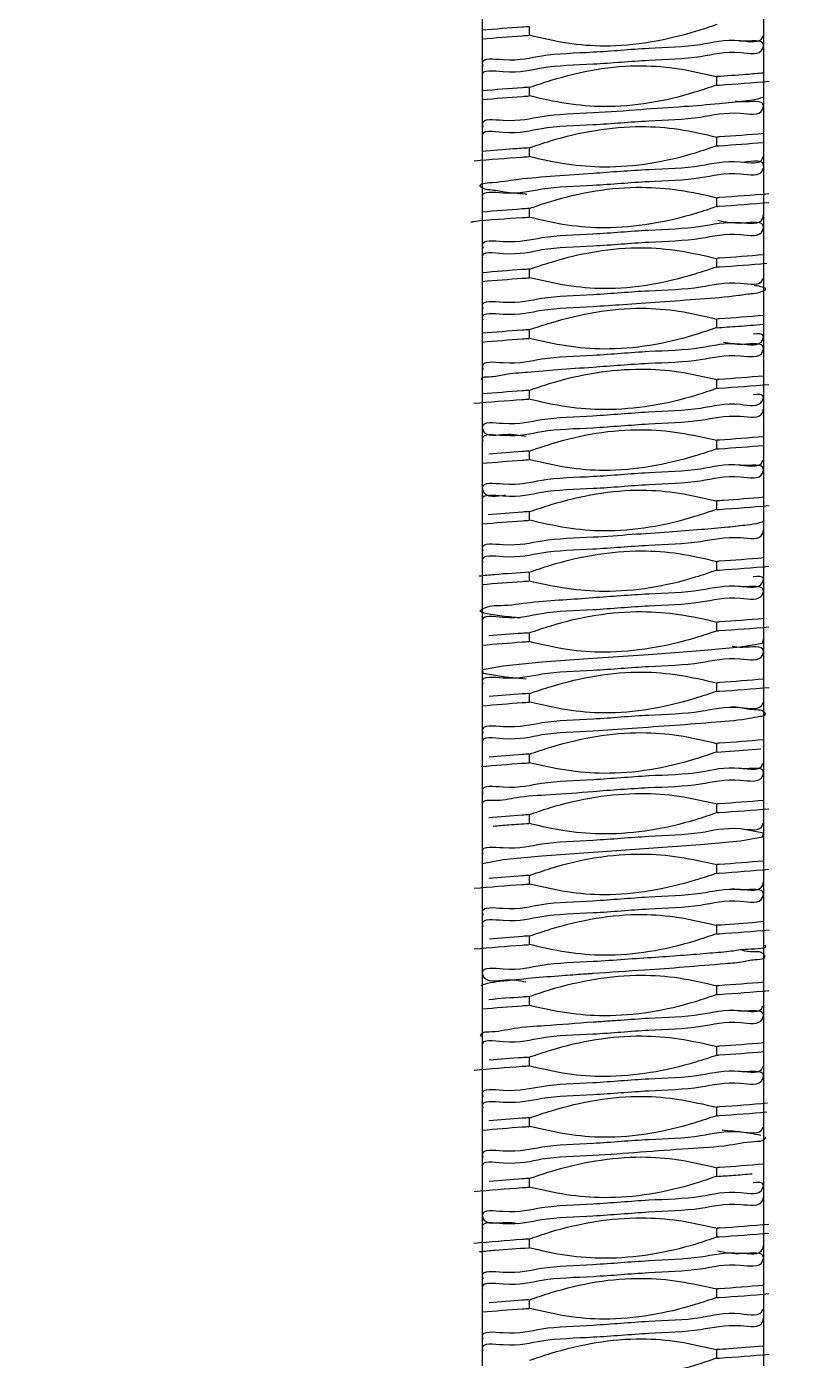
# Model space of a CAD drawing. Header units: millimetres. Extents: x 2 to 1187, y 2 to 839.
# Drawn here: x 607.96 to 611.2, y 460.47 to 465.97 of the extents above; entities that cross this region are included whole.
import ezdxf

# ---------------------------------------------------------------- set-up
doc = ezdxf.new("R2010")
doc.units = ezdxf.units.MM

msp = doc.modelspace()

# ---------------------------------------------------------------- hatches: boundary and pattern name
h = msp.add_hatch()
h.set_pattern_fill('ANSI31', color=256, scale=0.3)
h.paths.add_polyline_path([(600.3858, 723.2245), (600.3858, 724.6149), (599.1608, 724.6149, 0.414214), (598.8858, 724.3399), (598.8858, 719.8899, 0.414214), (599.1608, 719.6149), (600.3858, 719.6149), (600.3858, 721.0053, -0.444966)])
h.paths.add_polyline_path([(648.8858, 724.3399, 0.414214), (648.6108, 724.6149), (647.8858, 724.6149), (647.3858, 724.6149), (647.3858, 723.2245, -0.444966), (647.3858, 721.0053), (647.3858, 719.6149), (648.6108, 719.6149, 0.414214), (648.8858, 719.8899)])
h.paths.add_polyline_path([(648.8858, 681.5899, 0.414214), (648.6108, 681.8649), (647.3858, 681.8649), (647.3858, 680.4745, -0.444966), (647.3858, 678.2553), (647.3858, 676.8649), (648.6108, 676.8649, 0.414214), (648.8858, 677.1399)])
h.paths.add_polyline_path([(600.3858, 678.2553, -0.444966), (600.3858, 680.4745), (600.3858, 681.8649), (599.1608, 681.8649, 0.414214), (598.8858, 681.5899), (598.8858, 677.1399, 0.414214), (599.1608, 676.8649), (600.1358, 676.8649), (600.3858, 676.8649)])
h.paths.add_polyline_path([(204.0979, 197.9237, 0.414214), (203.8229, 198.1987), (203.0979, 198.1987), (202.5979, 198.1987), (202.5979, 196.8084, -0.212442), (203.0916, 195.6987, -0.212442), (202.5979, 194.5891), (202.5979, 193.1987), (203.8229, 193.1987, 0.414214), (204.0979, 193.4737)])
h.paths.add_polyline_path([(155.5979, 198.1987), (154.3729, 198.1987, 0.414214), (154.0979, 197.9237), (154.0979, 193.4737, 0.414214), (154.3729, 193.1987), (155.5979, 193.1987), (155.5979, 194.5891, -0.212442), (155.1041, 195.6987, -0.212442), (155.5979, 196.8084)])
h.paths.add_polyline_path([(155.5979, 154.0584), (155.5979, 155.4487), (154.3729, 155.4487, 0.414214), (154.0979, 155.1737), (154.0979, 150.7237, 0.414214), (154.3729, 150.4487), (155.3479, 150.4487), (155.5979, 150.4487), (155.5979, 151.8391, -0.444966)])
h.paths.add_polyline_path([(204.0979, 155.1737, 0.414214), (203.8229, 155.4487), (202.5979, 155.4487), (202.5979, 154.0584, -0.212442), (203.0916, 152.9487, -0.212442), (202.5979, 151.8391), (202.5979, 150.4487), (203.8229, 150.4487, 0.414214), (204.0979, 150.7237)])
h = msp.add_hatch()
h.set_pattern_fill('ANSI31', color=256, scale=0.3, angle=90)
h.paths.add_polyline_path([(159.0979, 197.9237, 0.414214), (158.8229, 198.1987), (157.5979, 198.1987), (157.5979, 196.8084, -0.212442), (158.0916, 195.6987, -0.212442), (157.5979, 194.5891), (157.5979, 193.1987), (158.8229, 193.1987, 0.414214), (159.0979, 193.4737)])
h.paths.add_polyline_path([(200.5979, 196.8084), (200.5979, 198.1987), (199.3729, 198.1987, 0.414214), (199.0979, 197.9237), (199.0979, 193.4737, 0.414214), (199.3729, 193.1987), (200.3479, 193.1987), (200.5979, 193.1987), (200.5979, 194.5891, -0.444966)])
h.paths.add_polyline_path([(157.5979, 154.0584), (157.5979, 155.4487), (158.8229, 155.4487), (159.0979, 155.4487), (159.0979, 150.4487), (158.8229, 150.4487), (157.5979, 150.4487), (157.5979, 151.8391, 0.444966)])
h.paths.add_polyline_path([(200.5979, 154.0584), (200.5979, 155.4487), (199.3729, 155.4487, 0.414214), (199.0979, 155.1737), (199.0979, 150.7237, 0.414214), (199.3729, 150.4487), (200.5979, 150.4487), (200.5979, 151.8391, -0.444966)])
h.paths.add_polyline_path([(603.8858, 724.3399, 0.414214), (603.6108, 724.6149), (602.3858, 724.6149), (602.3858, 723.2245, -0.444966), (602.3858, 721.0053), (602.3858, 719.6149), (603.6108, 719.6149, 0.414214), (603.8858, 719.8899)])
h.paths.add_polyline_path([(645.3858, 724.6149), (644.1608, 724.6149, 0.414214), (643.8858, 724.3399), (643.8858, 719.8899, 0.414214), (644.1608, 719.6149), (645.1358, 719.6149), (645.3858, 719.6149), (645.3858, 721.0053, -0.444966), (645.3858, 723.2245)])
h.paths.add_polyline_path([(645.3858, 680.4745), (645.3858, 681.8649), (644.1608, 681.8649, 0.414214), (643.8858, 681.5899), (643.8858, 677.1399, 0.414214), (644.1608, 676.8649), (645.3858, 676.8649), (645.3858, 678.2553, -0.444966)])
h.paths.add_polyline_path([(603.8858, 681.5899, 0.414214), (603.6108, 681.8649), (602.6358, 681.8649), (602.3858, 681.8649), (602.3858, 680.4745, -0.444966), (602.3858, 678.2553), (602.3858, 676.8649), (603.6108, 676.8649, 0.414214), (603.8858, 677.1399)])

# ---------------------------------------------------------------- linework, layer by layer
at = {"color": 7, "linetype": 'Continuous', "lineweight": 25}
for p, q in [((609.84, 469.4434), (609.84, 460.4434)), ((611.0008, 460.4434), (611.0008, 469.4434)), ((610.0333, 465.9667), (610.0333, 465.9311)), ((610.8075, 465.7255), (610.8075, 465.761)), ((610.0333, 465.7167), (610.0333, 465.681)), ((610.0333, 465.4667), (610.0333, 465.4311)), ((610.8075, 465.4751), (610.8075, 465.5112)), ((610.8075, 465.2254), (610.8075, 465.2611)), ((610.0333, 465.2167), (610.0333, 465.1811)), ((610.8075, 464.9754), (610.8075, 465.0111)), ((610.0333, 464.9667), (610.0333, 464.931)), ((610.8075, 464.7254), (610.8075, 464.7611)), ((610.0333, 464.7168), (610.0333, 464.681)), ((610.8075, 464.4754), (610.8075, 464.5112)), ((610.0333, 464.4667), (610.0333, 464.4311)), ((610.8075, 464.2254), (610.8075, 464.2611)), ((610.0333, 464.2167), (610.0333, 464.1811)), ((610.8075, 463.9755), (610.8075, 464.011)), ((610.0333, 463.9667), (610.0333, 463.931)), ((610.8075, 463.7252), (610.8075, 463.7612)), ((610.0333, 463.7167), (610.0333, 463.6811)), ((610.8075, 463.4754), (610.8075, 463.5111)), ((610.0333, 463.4667), (610.0333, 463.4311)), ((610.0333, 463.2167), (610.0333, 463.181)), ((610.8075, 463.2254), (610.8075, 463.2611)), ((610.807, 462.9754), (610.9887, 462.9886)), ((610.8075, 462.9754), (610.8075, 463.0111)), ((610.0333, 462.9669), (610.0333, 462.931)), ((610.0333, 462.7167), (610.0333, 462.6811)), ((610.8075, 462.7254), (610.8075, 462.7612)), ((610.8075, 462.4754), (610.8075, 462.5111)), ((610.0333, 462.4667), (610.0333, 462.4311)), ((610.8075, 462.2255), (610.8075, 462.261)), ((610.0333, 462.2167), (610.0333, 462.181)), ((610.8075, 461.9752), (610.8075, 462.0112)), ((610.0333, 461.9667), (610.0333, 461.9311)), ((610.8075, 461.7254), (610.8075, 461.7611)), ((610.0333, 461.7167), (610.0333, 461.6811)), ((610.8075, 461.4754), (610.8075, 461.5111)), ((610.0333, 461.4667), (610.0333, 461.431)), ((610.8075, 461.2255), (610.8075, 461.2611)), ((610.0333, 461.2169), (610.0333, 461.181)), ((610.8075, 460.9754), (610.8075, 461.0111)), ((610.0333, 460.9667), (610.0333, 460.9311)), ((610.8075, 460.7254), (610.8075, 460.7611)), ((610.0333, 460.7167), (610.0333, 460.6811)), ((610.8075, 460.4755), (610.8075, 460.511))]:
    msp.add_line(p, q, dxfattribs=at)
at = {"color": 7, "linetype": 'Continuous', "lineweight": 25, "flags": 128}
for points in [[(610.021, 463.2761), (609.9358, 463.2842), (609.8447, 463.2998), (609.8411, 463.3155), (609.9258, 463.3311), (610.0857, 463.3467), (610.2965, 463.3623), (610.5262, 463.378), (610.7398, 463.3936), (610.9048, 463.4092), (610.9961, 463.4248), (610.9997, 463.4405), (610.9997, 463.4405)], [(609.8418, 462.5134), (609.8412, 462.5161), (609.926, 462.5317), (610.086, 462.5473), (610.2969, 462.563), (610.5266, 462.5786), (610.7401, 462.5942), (610.905, 462.6098), (610.9961, 462.6255), (610.9997, 462.6411), (610.9151, 462.6567), (610.9151, 462.6567)]]:
    msp.add_lwpolyline(points, dxfattribs=at)
at = {"color": 7, "linetype": 'Continuous', "lineweight": 25}
msp.add_arc((631.4203, 490.4433), 40.5499, 209.79622, 236.29825, dxfattribs=at)
for points, knots in [([(610.0338, 465.9667), (610.0241, 465.9661), (609.9595, 465.962), (609.8949, 465.9565), (609.84, 465.9519)], [0, 0, 0, 0, 0.149873, 1, 1, 1, 1]), ([(610.808, 465.9754), (610.7783, 465.9655), (610.6286, 465.9156), (610.4189, 465.8772), (610.1876, 465.8948), (610.0859, 465.9189), (610.0343, 465.9311)], [0, 0, 0, 0, 0.119571, 0.601933, 0.798155, 1, 1, 1, 1]), ([(609.8419, 465.7631), (609.8416, 465.7641), (609.8347, 465.7936), (609.9794, 465.7687), (610.0901, 465.8069), (610.3082, 465.8105), (610.5185, 465.8311), (610.7308, 465.8349), (610.8668, 465.8733), (610.9905, 465.8458), (611.0074, 465.9189), (610.9356, 465.9034), (610.9028, 465.9078), (610.8973, 465.9085)], [0, 0, 0, 0, 0.002302, 0.069524, 0.194858, 0.359692, 0.539079, 0.705845, 0.834795, 0.906701, 0.919138, 0.986354, 1, 1, 1, 1]), ([(609.8436, 465.8043), (609.8425, 465.8082), (609.8331, 465.8416), (609.9765, 465.82), (610.0909, 465.8555), (610.3074, 465.8601), (610.5175, 465.8805), (610.7321, 465.884), (610.8623, 465.9231), (610.9902, 465.8956), (610.9968, 465.9278), (610.9971, 465.9293)], [0, 0, 0, 0, 0.009705, 0.0829, 0.219457, 0.399123, 0.594739, 0.776691, 0.917457, 0.996087, 1, 1, 1, 1]), ([(609.84, 465.9163), (609.8949, 465.9209), (609.9594, 465.9263), (610.024, 465.9305), (610.0337, 465.9311)], [0, 0, 0, 0, 0.850343, 1, 1, 1, 1]), ([(610.0351, 465.7168), (610.0648, 465.7268), (610.2144, 465.7769), (610.424, 465.8161), (610.6538, 465.7962), (610.7544, 465.7728), (610.8052, 465.761)], [0, 0, 0, 0, 0.120121, 0.604834, 0.800432, 1, 1, 1, 1]), ([(611.0008, 465.7755), (610.9767, 465.7734), (610.912, 465.7677), (610.8473, 465.7635), (610.8067, 465.761)], [0, 0, 0, 0, 0.372849, 1, 1, 1, 1]), ([(610.8067, 465.7254), (610.8105, 465.7256), (610.8826, 465.7303), (610.9547, 465.7362), (611.0229, 465.7418)], [0, 0, 0, 0, 0.0530828, 1, 1, 1, 1]), ([(610.034, 465.7167), (610.0244, 465.7161), (609.9597, 465.712), (609.8951, 465.7066), (609.84, 465.7019)], [0, 0, 0, 0, 0.147916, 1, 1, 1, 1]), ([(610.8052, 465.7253), (610.7755, 465.7153), (610.626, 465.6647), (610.4161, 465.6262), (610.1864, 465.6465), (610.086, 465.6695), (610.0353, 465.6812)], [0, 0, 0, 0, 0.1201609, 0.6053355, 0.8008909, 1, 1, 1, 1]), ([(609.8416, 465.5138), (609.8414, 465.5146), (609.8343, 465.5436), (609.9796, 465.5188), (610.0893, 465.5569), (610.3076, 465.5605), (610.5179, 465.5809), (610.7303, 465.5846), (610.8667, 465.6229), (610.9902, 465.5954), (611.0076, 465.6683), (610.9299, 465.6525), (610.8941, 465.658), (610.8848, 465.6594)], [0, 0, 0, 0, 0.001777, 0.068182, 0.192206, 0.355444, 0.533197, 0.698527, 0.826415, 0.897799, 0.910165, 0.976692, 1, 1, 1, 1]), ([(609.84, 465.6662), (609.895, 465.6708), (609.9597, 465.6763), (610.0244, 465.6804), (610.034, 465.681)], [0, 0, 0, 0, 0.851221, 1, 1, 1, 1]), ([(609.8439, 465.5529), (609.8427, 465.5573), (609.8331, 465.5915), (609.9762, 465.5702), (610.0917, 465.6053), (610.2956, 465.6104), (610.4872, 465.6255), (610.6616, 465.6374), (610.8047, 465.6477), (610.9081, 465.6607), (610.9712, 465.6652), (610.9962, 465.6761), (611.0017, 465.6785)], [0, 0, 0, 0, 0.010872, 0.084011, 0.22036, 0.399646, 0.566631, 0.718306, 0.841922, 0.931033, 0.984689, 1, 1, 1, 1]), ([(610.0315, 465.4667), (610.0612, 465.4766), (610.2108, 465.5267), (610.4209, 465.5639), (610.6531, 465.5477), (610.7557, 465.5235), (610.8079, 465.5111)], [0, 0, 0, 0, 0.119188, 0.599988, 0.796298, 1, 1, 1, 1]), ([(611.0008, 465.5258), (610.9398, 465.5208), (610.8754, 465.5155), (610.811, 465.5114), (610.8076, 465.5112)], [0, 0, 0, 0, 0.948051, 1, 1, 1, 1]), ([(610.0327, 465.4667), (610.011, 465.4653), (609.9468, 465.4611), (609.8826, 465.4557), (609.84, 465.4521)], [0, 0, 0, 0, 0.336385, 1, 1, 1, 1]), ([(610.8075, 465.4755), (610.7779, 465.4652), (610.6285, 465.4138), (610.4178, 465.3783), (610.1862, 465.3961), (610.0839, 465.4192), (610.0317, 465.431)], [0, 0, 0, 0, 0.11931, 0.601381, 0.796922, 1, 1, 1, 1]), ([(610.8075, 465.4752), (610.8109, 465.4754), (610.8754, 465.4795), (610.9398, 465.4847), (611.0008, 465.4897)], [0, 0, 0, 0, 0.052226, 1, 1, 1, 1]), ([(609.8058, 465.4135), (609.872, 465.4191), (609.9476, 465.4255), (610.0234, 465.4304), (610.0328, 465.431)], [0, 0, 0, 0, 0.875778, 1, 1, 1, 1]), ([(610.0251, 465.2751), (610.0222, 465.2753), (609.9909, 465.278), (609.9398, 465.2821), (609.8815, 465.2937), (609.8461, 465.2947), (609.8188, 465.3207), (609.9232, 465.3262), (609.9932, 465.3412), (610.1459, 465.3512), (610.3199, 465.3639), (610.5189, 465.3799), (610.7321, 465.3842), (610.8622, 465.4232), (610.9906, 465.3956), (610.9969, 465.4279), (610.9972, 465.4295)], [0, 0, 0, 0, 0.006438, 0.068417, 0.111696, 0.136316, 0.144526, 0.181382, 0.263431, 0.370808, 0.485592, 0.653079, 0.808869, 0.929364, 0.996602, 1, 1, 1, 1]), ([(610.9994, 465.3899), (610.9995, 465.3903), (611.0063, 465.4188), (610.9604, 465.4127), (610.9152, 465.4067)], [0, 0, 0, 0, 0.0137987, 1, 1, 1, 1]), ([(609.8435, 465.2559), (609.8424, 465.2594), (609.8331, 465.2923), (609.9768, 465.2705), (610.0906, 465.3062), (610.3073, 465.3108), (610.5175, 465.331), (610.7316, 465.335), (610.8631, 465.3728), (610.991, 465.3469), (610.9975, 465.381), (610.998, 465.3839)], [0, 0, 0, 0, 0.008902, 0.081826, 0.217991, 0.397162, 0.59228, 0.773768, 0.914207, 0.992651, 1, 1, 1, 1]), ([(610.0329, 465.2167), (610.0626, 465.2269), (610.212, 465.2784), (610.4227, 465.3137), (610.6545, 465.2962), (610.757, 465.273), (610.8093, 465.2611)], [0, 0, 0, 0, 0.119215, 0.600877, 0.796442, 1, 1, 1, 1]), ([(611.0224, 465.2774), (610.954, 465.2718), (610.8827, 465.2659), (610.8112, 465.2613), (610.8081, 465.2611)], [0, 0, 0, 0, 0.9570455, 1, 1, 1, 1]), ([(609.844, 465.0529), (609.8427, 465.0573), (609.8325, 465.0913), (609.9761, 465.0704), (610.0908, 465.1053), (610.3071, 465.1103), (610.5176, 465.1301), (610.731, 465.135), (610.8644, 465.1708), (610.9928, 465.1473), (610.9988, 465.1849), (610.9997, 465.1905)], [0, 0, 0, 0, 0.010866, 0.08319, 0.21822, 0.395913, 0.589422, 0.769426, 0.908707, 0.986517, 1, 1, 1, 1]), ([(610.0332, 465.2167), (610.0236, 465.2161), (609.9592, 465.212), (609.8948, 465.2066), (609.84, 465.2019)], [0, 0, 0, 0, 0.148508, 1, 1, 1, 1]), ([(610.8096, 465.2255), (610.7798, 465.2155), (610.6302, 465.1653), (610.4201, 465.1284), (610.1877, 465.1444), (610.0849, 465.1687), (610.0326, 465.181)], [0, 0, 0, 0, 0.119107, 0.599628, 0.795927, 1, 1, 1, 1]), ([(610.8082, 465.2255), (610.8113, 465.2257), (610.8827, 465.2303), (610.954, 465.2361), (611.0224, 465.2417)], [0, 0, 0, 0, 0.042552, 1, 1, 1, 1]), ([(609.7922, 465.1616), (609.7967, 465.1622), (609.8669, 465.1729), (609.9477, 465.1754), (610.0235, 465.1804), (610.0331, 465.1811)], [0, 0, 0, 0, 0.056599, 0.88131, 1, 1, 1, 1]), ([(609.8419, 465.013), (609.8417, 465.014), (609.8347, 465.0436), (609.9792, 465.0189), (610.09, 465.0569), (610.308, 465.0605), (610.5183, 465.0811), (610.7307, 465.0849), (610.8666, 465.1231), (610.9905, 465.0958), (611.0073, 465.1685), (610.8949, 465.149), (610.8408, 465.1605), (610.8112, 465.1669)], [0, 0, 0, 0, 0.00234, 0.065271, 0.182625, 0.336955, 0.504962, 0.661179, 0.781997, 0.849424, 0.861096, 0.923963, 1, 1, 1, 1]), ([(610.0356, 464.9668), (610.0653, 464.9769), (610.2148, 465.0276), (610.4248, 465.0658), (610.6545, 465.0456), (610.755, 465.0226), (610.8057, 465.011)], [0, 0, 0, 0, 0.120136, 0.605262, 0.800845, 1, 1, 1, 1]), ([(611.0008, 465.0257), (610.9399, 465.0207), (610.8752, 465.0154), (610.8105, 465.0113), (610.8068, 465.011)], [0, 0, 0, 0, 0.943038, 1, 1, 1, 1]), ([(610.806, 464.9753), (610.7763, 464.9654), (610.6267, 464.9153), (610.4171, 464.8761), (610.1871, 464.8958), (610.0864, 464.9193), (610.0356, 464.9312)], [0, 0, 0, 0, 0.120059, 0.6045501, 0.8002176, 1, 1, 1, 1]), ([(610.8069, 464.9754), (610.8106, 464.9756), (610.8794, 464.98), (610.9481, 464.9856), (611.0131, 464.991)], [0, 0, 0, 0, 0.05286, 1, 1, 1, 1]), ([(609.8436, 464.8043), (609.8425, 464.8082), (609.8333, 464.8417), (609.9766, 464.82), (610.0912, 464.8555), (610.3077, 464.8601), (610.5177, 464.8805), (610.7326, 464.8839), (610.8621, 464.9233), (610.9904, 464.8954), (610.9967, 464.9273), (610.997, 464.9285)], [0, 0, 0, 0, 0.009696, 0.083018, 0.21976, 0.399603, 0.595371, 0.777414, 0.918217, 0.996803, 1, 1, 1, 1]), ([(610.0342, 464.9668), (610.0244, 464.9661), (609.9597, 464.962), (609.895, 464.9565), (609.84, 464.9519)], [0, 0, 0, 0, 0.149992, 1, 1, 1, 1]), ([(609.84, 464.9162), (609.895, 464.9209), (609.9596, 464.9263), (610.0244, 464.9305), (610.0341, 464.9311)], [0, 0, 0, 0, 0.849844, 1, 1, 1, 1]), ([(609.8435, 464.7557), (609.8425, 464.7593), (609.8331, 464.7922), (609.9769, 464.7704), (610.0907, 464.8061), (610.2693, 464.8099), (610.429, 464.8223), (610.5775, 464.8317), (610.7371, 464.8443), (610.8635, 464.853), (610.9517, 464.8673), (610.9855, 464.8691), (611.0178, 464.8866), (610.9837, 464.8963), (610.9692, 464.8983), (610.9609, 464.8994)], [0, 0, 0, 0, 0.008557, 0.078117, 0.207961, 0.378747, 0.478039, 0.601574, 0.738034, 0.864442, 0.913368, 0.946176, 0.958891, 0.976704, 1, 1, 1, 1]), ([(610.0332, 464.7167), (610.0629, 464.7267), (610.2126, 464.7765), (610.4223, 464.8152), (610.6533, 464.7972), (610.7547, 464.7732), (610.8062, 464.761)], [0, 0, 0, 0, 0.1196734, 0.6024383, 0.7986181, 1, 1, 1, 1]), ([(611.0008, 464.7757), (610.9399, 464.7707), (610.8753, 464.7654), (610.8107, 464.7613), (610.807, 464.761)], [0, 0, 0, 0, 0.9433737, 1, 1, 1, 1]), ([(610.0333, 464.7168), (610.0238, 464.7162), (609.9593, 464.7121), (609.8949, 464.7067), (609.84, 464.7021)], [0, 0, 0, 0, 0.146757, 1, 1, 1, 1]), ([(609.8441, 464.5527), (609.8427, 464.5573), (609.8327, 464.5916), (609.9761, 464.5706), (610.0914, 464.6054), (610.3075, 464.6101), (610.5187, 464.6305), (610.7303, 464.6339), (610.8678, 464.6735), (610.9891, 464.6439), (611.0048, 464.703), (610.9772, 464.7003), (610.9571, 464.6983)], [0, 0, 0, 0, 0.010814, 0.080705, 0.211125, 0.382629, 0.569349, 0.742957, 0.877196, 0.952055, 0.965003, 1, 1, 1, 1]), ([(610.8059, 464.7254), (610.7762, 464.7152), (610.6268, 464.664), (610.4164, 464.6273), (610.186, 464.6466), (610.0848, 464.6695), (610.0335, 464.6811)], [0, 0, 0, 0, 0.1198196, 0.6038925, 0.799552, 1, 1, 1, 1]), ([(610.8069, 464.7254), (610.836, 464.7273), (610.8999, 464.7314), (610.9638, 464.7366), (610.9985, 464.7395)], [0, 0, 0, 0, 0.455435, 1, 1, 1, 1]), ([(609.8359, 464.5125), (609.8361, 464.513), (609.8389, 464.5245), (609.8849, 464.5204), (609.9391, 464.5369), (610.0377, 464.5424), (610.1573, 464.5537), (610.3247, 464.5644), (610.5187, 464.5805), (610.7298, 464.585), (610.8666, 464.6231), (610.9899, 464.5958), (611.0077, 464.6683), (610.9064, 464.6503), (610.8583, 464.6599), (610.8351, 464.6645)], [0, 0, 0, 0, 0.00119, 0.025904, 0.073544, 0.144198, 0.235835, 0.344251, 0.514795, 0.673494, 0.796293, 0.864898, 0.876779, 0.940495, 1, 1, 1, 1]), ([(609.84, 464.6662), (609.8949, 464.6708), (609.9594, 464.6763), (610.0239, 464.6804), (610.0334, 464.681)], [0, 0, 0, 0, 0.852664, 1, 1, 1, 1]), ([(610.0314, 464.4666), (610.061, 464.4767), (610.2105, 464.5277), (610.4211, 464.5633), (610.6537, 464.5471), (610.7569, 464.5233), (610.8096, 464.5112)], [0, 0, 0, 0, 0.118922, 0.599068, 0.795036, 1, 1, 1, 1]), ([(610.8094, 464.4755), (610.7797, 464.4654), (610.6303, 464.4144), (610.4197, 464.3788), (610.1871, 464.395), (610.0839, 464.4188), (610.0312, 464.431)], [0, 0, 0, 0, 0.118946, 0.599108, 0.79504, 1, 1, 1, 1]), ([(611.0008, 464.5258), (610.9396, 464.5208), (610.8755, 464.5155), (610.8112, 464.5114), (610.8082, 464.5112)], [0, 0, 0, 0, 0.953067, 1, 1, 1, 1]), ([(610.8082, 464.4754), (610.8112, 464.4756), (610.8826, 464.4802), (610.954, 464.4861), (611.0223, 464.4916)], [0, 0, 0, 0, 0.042135, 1, 1, 1, 1]), ([(609.8054, 464.4136), (609.8716, 464.4192), (609.9473, 464.4256), (610.0231, 464.4305), (610.0326, 464.4311)], [0, 0, 0, 0, 0.874623, 1, 1, 1, 1]), ([(610.0326, 464.4667), (610.0232, 464.4661), (609.9589, 464.4619), (609.8947, 464.4565), (609.84, 464.4519)], [0, 0, 0, 0, 0.147167, 1, 1, 1, 1]), ([(610.0207, 464.2761), (609.9945, 464.2811), (609.9399, 464.2914), (609.8508, 464.2701), (609.8331, 464.3426), (609.9741, 464.3194), (610.0916, 464.3557), (610.3066, 464.36), (610.5181, 464.3806), (610.7295, 464.384), (610.8678, 464.4235), (610.9884, 464.394), (611.0052, 464.4529), (610.9775, 464.4503), (610.9574, 464.4484)], [0, 0, 0, 0, 0.060128, 0.125639, 0.136996, 0.19782, 0.311442, 0.461015, 0.623931, 0.77548, 0.892743, 0.958234, 0.96957, 1, 1, 1, 1]), ([(609.8433, 464.2564), (609.8424, 464.2598), (609.8334, 464.2925), (609.977, 464.2703), (610.0908, 464.3062), (610.3075, 464.3108), (610.5178, 464.3308), (610.7314, 464.3355), (610.8641, 464.3718), (610.9925, 464.3477), (610.9985, 464.3844), (610.9992, 464.3892)], [0, 0, 0, 0, 0.008351, 0.081078, 0.216753, 0.395221, 0.589521, 0.770222, 0.910027, 0.988091, 1, 1, 1, 1]), ([(610.0349, 464.2168), (610.0645, 464.2269), (610.214, 464.2782), (610.4244, 464.3148), (610.6548, 464.2955), (610.7561, 464.2726), (610.8073, 464.261)], [0, 0, 0, 0, 0.119789, 0.603814, 0.799484, 1, 1, 1, 1]), ([(611.0008, 464.2757), (610.9398, 464.2707), (610.8753, 464.2654), (610.8108, 464.2613), (610.8074, 464.2611)], [0, 0, 0, 0, 0.947337, 1, 1, 1, 1]), ([(610.0339, 464.2168), (610.0242, 464.2161), (609.9684, 464.2126), (609.9127, 464.2079), (609.8667, 464.204)], [0, 0, 0, 0, 0.173879, 1, 1, 1, 1]), ([(610.8077, 464.2254), (610.778, 464.2155), (610.6283, 464.1656), (610.4186, 464.127), (610.1876, 464.1449), (610.086, 464.1689), (610.0346, 464.1811)], [0, 0, 0, 0, 0.119671, 0.602354, 0.798536, 1, 1, 1, 1]), ([(610.8076, 464.2254), (610.8109, 464.2256), (610.8754, 464.2298), (610.9397, 464.2351), (611.0008, 464.2401)], [0, 0, 0, 0, 0.051625, 1, 1, 1, 1]), ([(609.8419, 464.0127), (609.8417, 464.0138), (609.8347, 464.0435), (609.9793, 464.0188), (610.0901, 464.0568), (610.3082, 464.0605), (610.5185, 464.0811), (610.7309, 464.0849), (610.8668, 464.1233), (610.9905, 464.0958), (611.0073, 464.1689), (610.9356, 464.1534), (610.9028, 464.1578), (610.8973, 464.1585)], [0, 0, 0, 0, 0.002588, 0.069782, 0.195097, 0.359889, 0.539232, 0.705968, 0.834886, 0.906762, 0.919194, 0.986404, 1, 1, 1, 1]), ([(609.84, 464.1663), (609.8949, 464.1709), (609.9594, 464.1763), (610.0241, 464.1805), (610.0338, 464.1811)], [0, 0, 0, 0, 0.850181, 1, 1, 1, 1]), ([(609.9356, 464.0342), (609.8964, 464.0279), (609.8504, 464.0204), (609.8335, 464.0927), (609.9742, 464.0695), (610.092, 464.1057), (610.3071, 464.1101), (610.5176, 464.1305), (610.7321, 464.1341), (610.8624, 464.173), (610.9903, 464.1456), (610.9969, 464.178), (610.9972, 464.1796)], [0, 0, 0, 0, 0.072495, 0.085048, 0.152672, 0.278836, 0.444798, 0.625494, 0.793556, 0.923585, 0.996195, 1, 1, 1, 1]), ([(610.0349, 463.9668), (610.0646, 463.9768), (610.2142, 464.0268), (610.4238, 464.0661), (610.6537, 464.0463), (610.7544, 464.0228), (610.8052, 464.011)], [0, 0, 0, 0, 0.120087, 0.604604, 0.800267, 1, 1, 1, 1]), ([(611.0008, 464.0258), (610.9457, 464.0212), (610.881, 464.0157), (610.8163, 464.0116), (610.8067, 464.0109)], [0, 0, 0, 0, 0.8517521, 1, 1, 1, 1]), ([(610.8067, 463.9754), (610.8105, 463.9756), (610.8826, 463.9803), (610.9547, 463.9862), (611.0229, 463.9918)], [0, 0, 0, 0, 0.053148, 1, 1, 1, 1]), ([(609.8436, 463.8046), (609.8425, 463.8084), (609.8334, 463.8418), (609.9767, 463.8199), (610.0913, 463.8555), (610.2831, 463.8598), (610.4544, 463.8734), (610.604, 463.883), (610.7354, 463.8931), (610.8434, 463.9018), (610.9233, 463.9119), (610.9747, 463.9172), (610.9971, 463.926), (611.0033, 463.9285)], [0, 0, 0, 0, 0.009455, 0.082601, 0.218975, 0.398267, 0.534652, 0.663757, 0.777434, 0.870152, 0.93889, 0.982919, 1, 1, 1, 1]), ([(609.84, 463.9162), (609.895, 463.9208), (609.9596, 463.9263), (610.0244, 463.9304), (610.034, 463.931)], [0, 0, 0, 0, 0.851482, 1, 1, 1, 1]), ([(610.0339, 463.9667), (610.0243, 463.9661), (609.9675, 463.9625), (609.9108, 463.9578), (609.8636, 463.9538)], [0, 0, 0, 0, 0.16818, 1, 1, 1, 1]), ([(610.8052, 463.9753), (610.7755, 463.9653), (610.626, 463.9146), (610.416, 463.8763), (610.1864, 463.8966), (610.0858, 463.9196), (610.0351, 463.9312)], [0, 0, 0, 0, 0.1201566, 0.6052754, 0.8008689, 1, 1, 1, 1]), ([(609.8433, 463.7566), (609.8424, 463.7599), (609.833, 463.7924), (609.9771, 463.7704), (610.0903, 463.8062), (610.3073, 463.8108), (610.5176, 463.8307), (610.7314, 463.8352), (610.864, 463.8716), (610.9926, 463.8473), (610.9984, 463.884), (610.9992, 463.8888)], [0, 0, 0, 0, 0.0082, 0.080818, 0.216455, 0.394983, 0.589361, 0.770203, 0.910119, 0.988219, 1, 1, 1, 1]), ([(610.0313, 463.7166), (610.061, 463.7266), (610.2106, 463.7768), (610.4208, 463.8137), (610.6531, 463.7977), (610.7558, 463.7735), (610.8082, 463.7611)], [0, 0, 0, 0, 0.1191185, 0.5996857, 0.7959923, 1, 1, 1, 1]), ([(611.0008, 463.7758), (610.9397, 463.7708), (610.8754, 463.7655), (610.811, 463.7614), (610.8077, 463.7612)], [0, 0, 0, 0, 0.949102, 1, 1, 1, 1]), ([(610.0326, 463.7167), (609.9852, 463.7138), (609.9164, 463.7096), (609.8479, 463.7025), (609.8265, 463.7003)], [0, 0, 0, 0, 0.688224, 1, 1, 1, 1]), ([(610.8078, 463.7255), (610.7782, 463.7153), (610.6288, 463.6638), (610.4181, 463.6284), (610.1863, 463.646), (610.0838, 463.6692), (610.0315, 463.681)], [0, 0, 0, 0, 0.119213, 0.600957, 0.796513, 1, 1, 1, 1]), ([(610.8076, 463.7252), (610.8109, 463.7254), (610.8826, 463.73), (610.9543, 463.7358), (611.0226, 463.7414)], [0, 0, 0, 0, 0.046404, 1, 1, 1, 1]), ([(609.9963, 463.528), (609.9883, 463.5287), (609.9545, 463.5316), (609.9007, 463.5386), (609.8635, 463.5442), (609.8252, 463.5551), (609.8648, 463.582), (609.9298, 463.5761), (610.0436, 463.5957), (610.1692, 463.6029), (610.3323, 463.6148), (610.5193, 463.6299), (610.7297, 463.6341), (610.8678, 463.6735), (610.9888, 463.644), (611.005, 463.703), (610.9774, 463.7003), (610.9572, 463.6984)], [0, 0, 0, 0, 0.017391, 0.073226, 0.106741, 0.120076, 0.128746, 0.18427, 0.271578, 0.367551, 0.456239, 0.620618, 0.773527, 0.891802, 0.957811, 0.969228, 1, 1, 1, 1]), ([(609.842, 463.5123), (609.8417, 463.5136), (609.8342, 463.5434), (609.979, 463.5191), (610.0896, 463.5568), (610.3075, 463.5606), (610.5179, 463.5811), (610.73, 463.5849), (610.8668, 463.6232), (610.9897, 463.5957), (611.0081, 463.6685), (610.9355, 463.6533), (610.9026, 463.6577), (610.8968, 463.6585)], [0, 0, 0, 0, 0.003041, 0.070017, 0.195032, 0.359531, 0.53866, 0.705287, 0.834215, 0.906236, 0.918717, 0.985602, 1, 1, 1, 1]), ([(609.84, 463.6663), (609.8948, 463.6709), (609.959, 463.6763), (610.0233, 463.6804), (610.0327, 463.681)], [0, 0, 0, 0, 0.853652, 1, 1, 1, 1]), ([(610.0332, 463.4667), (610.0629, 463.4769), (610.2122, 463.5284), (610.4229, 463.5639), (610.6546, 463.5461), (610.757, 463.5229), (610.8091, 463.5111)], [0, 0, 0, 0, 0.119294, 0.601282, 0.796833, 1, 1, 1, 1]), ([(611.0008, 463.5257), (610.9397, 463.5207), (610.8755, 463.5155), (610.8112, 463.5113), (610.8081, 463.5111)], [0, 0, 0, 0, 0.9517156, 1, 1, 1, 1]), ([(610.8082, 463.4755), (610.8112, 463.4757), (610.8827, 463.4803), (610.954, 463.4861), (611.0224, 463.4917)], [0, 0, 0, 0, 0.042888, 1, 1, 1, 1]), ([(609.84, 463.4163), (609.8948, 463.4209), (609.9591, 463.4263), (610.0236, 463.4305), (610.0332, 463.4311)], [0, 0, 0, 0, 0.851546, 1, 1, 1, 1]), ([(610.0333, 463.4667), (610.0237, 463.4661), (609.9684, 463.4626), (609.9131, 463.4579), (609.8674, 463.4541)], [0, 0, 0, 0, 0.173341, 1, 1, 1, 1]), ([(610.8094, 463.4755), (610.7797, 463.4655), (610.63, 463.4154), (610.4199, 463.3783), (610.1877, 463.3944), (610.0851, 463.4187), (610.0328, 463.431)], [0, 0, 0, 0, 0.11916, 0.599923, 0.796247, 1, 1, 1, 1]), ([(609.8433, 463.2563), (609.8424, 463.2597), (609.8335, 463.2925), (609.977, 463.2703), (610.091, 463.3062), (610.3077, 463.3107), (610.5184, 463.331), (610.7306, 463.3349), (610.8667, 463.3732), (610.9903, 463.3458), (611.0074, 463.4186), (610.9231, 463.4021), (610.8838, 463.4088), (610.8703, 463.4111)], [0, 0, 0, 0, 0.007626, 0.073079, 0.195117, 0.355619, 0.530332, 0.692795, 0.818424, 0.88852, 0.900655, 0.966054, 1, 1, 1, 1]), ([(610.0356, 463.2168), (610.0653, 463.2269), (610.2148, 463.2775), (610.4247, 463.3159), (610.6544, 463.2956), (610.7549, 463.2726), (610.8055, 463.261)], [0, 0, 0, 0, 0.120161, 0.605315, 0.800882, 1, 1, 1, 1]), ([(611.0008, 463.2757), (610.9399, 463.2707), (610.8752, 463.2654), (610.8105, 463.2613), (610.8068, 463.261)], [0, 0, 0, 0, 0.942518, 1, 1, 1, 1]), ([(610.0342, 463.2168), (610.0244, 463.2161), (609.9691, 463.2126), (609.9139, 463.208), (609.8684, 463.2041)], [0, 0, 0, 0, 0.175606, 1, 1, 1, 1]), ([(610.8058, 463.2253), (610.7761, 463.2154), (610.6265, 463.1652), (610.4169, 463.126), (610.187, 463.1459), (610.0864, 463.1693), (610.0356, 463.1812)], [0, 0, 0, 0, 0.12011, 0.604797, 0.800402, 1, 1, 1, 1]), ([(610.8069, 463.2254), (610.8105, 463.2256), (610.8825, 463.2302), (610.9545, 463.2361), (611.0227, 463.2417)], [0, 0, 0, 0, 0.051043, 1, 1, 1, 1]), ([(609.842, 463.0124), (609.8417, 463.0137), (609.8343, 463.0434), (609.9792, 463.019), (610.0897, 463.0567), (610.2831, 463.0603), (610.4622, 463.0748), (610.6342, 463.0855), (610.7915, 463.0991), (610.919, 463.1082), (610.9736, 463.1219), (611.013, 463.1257), (610.9974, 463.1494), (610.9573, 463.1467), (610.9144, 463.1579), (610.8808, 463.1607), (610.869, 463.1616)], [0, 0, 0, 0, 0.002765, 0.067869, 0.189374, 0.349204, 0.471169, 0.605064, 0.735217, 0.838849, 0.872431, 0.889766, 0.89727, 0.92391, 0.973347, 1, 1, 1, 1]), ([(609.8438, 463.0535), (609.8426, 463.0577), (609.8331, 463.0915), (609.9763, 463.0701), (610.0913, 463.1054), (610.3077, 463.1101), (610.5178, 463.1305), (610.7325, 463.134), (610.8623, 463.1731), (610.9906, 463.1456), (610.9969, 463.1778), (610.9972, 463.1794)], [0, 0, 0, 0, 0.010394, 0.083622, 0.220165, 0.39976, 0.595245, 0.777036, 0.917622, 0.996069, 1, 1, 1, 1]), ([(609.84, 463.1662), (609.895, 463.1709), (609.9597, 463.1763), (610.0244, 463.1805), (610.0342, 463.1811)], [0, 0, 0, 0, 0.849932, 1, 1, 1, 1]), ([(610.0328, 462.9667), (610.0626, 462.9766), (610.2122, 463.0265), (610.422, 463.065), (610.6532, 463.0473), (610.7549, 463.0233), (610.8064, 463.0111)], [0, 0, 0, 0, 0.119606, 0.602023, 0.79824, 1, 1, 1, 1]), ([(611.0008, 463.0257), (610.9399, 463.0207), (610.8753, 463.0154), (610.8107, 463.0113), (610.8071, 463.0111)], [0, 0, 0, 0, 0.944044, 1, 1, 1, 1]), ([(610.0332, 462.9668), (610.0237, 462.9662), (609.9688, 462.9628), (609.9139, 462.9582), (609.8685, 462.9544)], [0, 0, 0, 0, 0.171613, 1, 1, 1, 1]), ([(610.8061, 462.9754), (610.7765, 462.9652), (610.627, 462.9139), (610.4165, 462.8774), (610.186, 462.8966), (610.0846, 462.9195), (610.0333, 462.9311)], [0, 0, 0, 0, 0.119754, 0.603537, 0.799192, 1, 1, 1, 1]), ([(609.8349, 462.9158), (609.8916, 462.9206), (609.9576, 462.9262), (610.0238, 462.9304), (610.0333, 462.931)], [0, 0, 0, 0, 0.8568, 1, 1, 1, 1]), ([(609.839, 462.7645), (609.8391, 462.7648), (609.847, 462.7796), (609.9088, 462.7716), (609.9921, 462.7939), (610.1334, 462.7999), (610.3138, 462.8145), (610.5189, 462.8303), (610.7296, 462.835), (610.8668, 462.8732), (610.9897, 462.8457), (611.0081, 462.9185), (610.9356, 462.9033), (610.9028, 462.9077), (610.8971, 462.9085)], [0, 0, 0, 0, 0.000919, 0.038894, 0.11235, 0.220919, 0.358937, 0.538283, 0.70515, 0.834278, 0.90643, 0.918926, 0.985914, 1, 1, 1, 1]), ([(609.8439, 462.804), (609.8426, 462.8083), (609.8328, 462.8421), (609.9764, 462.8206), (610.0911, 462.8557), (610.3077, 462.86), (610.5178, 462.8806), (610.7328, 462.8838), (610.8619, 462.9235), (610.9904, 462.8953), (610.9966, 462.9267), (610.9968, 462.9276)], [0, 0, 0, 0, 0.01049, 0.083764, 0.220493, 0.400371, 0.596191, 0.778273, 0.919067, 0.997586, 1, 1, 1, 1]), ([(610.0316, 462.7166), (610.0612, 462.7268), (610.2106, 462.7779), (610.4213, 462.8133), (610.6538, 462.797), (610.757, 462.7733), (610.8097, 462.7612)], [0, 0, 0, 0, 0.118942, 0.599232, 0.795076, 1, 1, 1, 1]), ([(611.0008, 462.7758), (610.9396, 462.7708), (610.8755, 462.7655), (610.8113, 462.7614), (610.8083, 462.7612)], [0, 0, 0, 0, 0.953365, 1, 1, 1, 1]), ([(610.0327, 462.7167), (610.0232, 462.7161), (609.9681, 462.7125), (609.913, 462.7079), (609.8674, 462.704)], [0, 0, 0, 0, 0.1719519, 1, 1, 1, 1]), ([(610.8096, 462.7255), (610.7799, 462.7154), (610.6304, 462.6645), (610.4199, 462.6288), (610.1872, 462.6449), (610.084, 462.6688), (610.0313, 462.681)], [0, 0, 0, 0, 0.1189159, 0.5990087, 0.7950225, 1, 1, 1, 1]), ([(610.8082, 462.7255), (610.8112, 462.7257), (610.8826, 462.7302), (610.954, 462.7361), (611.0223, 462.7417)], [0, 0, 0, 0, 0.041802, 1, 1, 1, 1]), ([(609.8436, 462.5546), (609.8425, 462.5583), (609.8327, 462.5914), (609.9766, 462.57), (610.0904, 462.6054), (610.3072, 462.6101), (610.5172, 462.6305), (610.7319, 462.6342), (610.8624, 462.6731), (610.9903, 462.6458), (610.9969, 462.6783), (610.9973, 462.6801)], [0, 0, 0, 0, 0.0094352, 0.0824699, 0.218916, 0.3985059, 0.594117, 0.7760919, 0.9168962, 0.9955489, 1, 1, 1, 1]), ([(609.8848, 462.6703), (609.9063, 462.6721), (609.9555, 462.6762), (610.0049, 462.6793), (610.0326, 462.6811)], [0, 0, 0, 0, 0.437228, 1, 1, 1, 1]), ([(610.0351, 462.4668), (610.0647, 462.4769), (610.2142, 462.5281), (610.4245, 462.565), (610.6548, 462.5455), (610.7559, 462.5226), (610.807, 462.511)], [0, 0, 0, 0, 0.119866, 0.604146, 0.799831, 1, 1, 1, 1]), ([(611.0008, 462.5257), (610.9398, 462.5207), (610.8753, 462.5154), (610.8108, 462.5113), (610.8073, 462.5111)], [0, 0, 0, 0, 0.946596, 1, 1, 1, 1]), ([(609.8439, 462.3032), (609.8426, 462.3075), (609.8329, 462.3414), (609.9762, 462.3202), (610.0911, 462.3554), (610.3074, 462.3602), (610.5179, 462.3801), (610.7313, 462.385), (610.8645, 462.4208), (610.993, 462.3973), (610.9988, 462.4349), (610.9997, 462.4405)], [0, 0, 0, 0, 0.010586, 0.083032, 0.218168, 0.395944, 0.58949, 0.769502, 0.908753, 0.986527, 1, 1, 1, 1]), ([(610.034, 462.4668), (610.0243, 462.4661), (609.9685, 462.4626), (609.9128, 462.4579), (609.8668, 462.454)], [0, 0, 0, 0, 0.174103, 1, 1, 1, 1]), ([(610.8074, 462.4754), (610.7777, 462.4655), (610.628, 462.4156), (610.4183, 462.3768), (610.1875, 462.3951), (610.0861, 462.419), (610.0348, 462.4311)], [0, 0, 0, 0, 0.119735, 0.602748, 0.798886, 1, 1, 1, 1]), ([(610.8075, 462.4754), (610.8108, 462.4756), (610.8826, 462.4802), (610.9542, 462.4861), (611.0225, 462.4917)], [0, 0, 0, 0, 0.0470804, 1, 1, 1, 1]), ([(609.806, 462.4136), (609.8722, 462.4192), (609.9481, 462.4256), (610.0242, 462.4305), (610.0339, 462.4311)], [0, 0, 0, 0, 0.872468, 1, 1, 1, 1]), ([(609.8434, 462.2561), (609.8424, 462.2595), (609.8335, 462.2924), (609.977, 462.2703), (610.0911, 462.3062), (610.3078, 462.3107), (610.5186, 462.3311), (610.7309, 462.335), (610.8667, 462.3733), (610.9906, 462.3458), (611.0072, 462.4188), (610.9231, 462.4022), (610.8837, 462.4089), (610.8702, 462.4111)], [0, 0, 0, 0, 0.007683, 0.073144, 0.195215, 0.355769, 0.530487, 0.692923, 0.818517, 0.888539, 0.900649, 0.966127, 1, 1, 1, 1]), ([(610.0346, 462.2168), (610.0644, 462.2267), (610.214, 462.2767), (610.4236, 462.316), (610.6536, 462.2964), (610.7544, 462.2729), (610.8053, 462.261)], [0, 0, 0, 0, 0.120046, 0.60433, 0.800078, 1, 1, 1, 1]), ([(611.0008, 462.2761), (610.9849, 462.2744), (610.9204, 462.2676), (610.8556, 462.2638), (610.8067, 462.2609)], [0, 0, 0, 0, 0.246092, 1, 1, 1, 1]), ([(610.8052, 462.2253), (610.7755, 462.2152), (610.626, 462.1645), (610.416, 462.1265), (610.1863, 462.1466), (610.0857, 462.1696), (610.0349, 462.1812)], [0, 0, 0, 0, 0.120109, 0.605163, 0.800781, 1, 1, 1, 1]), ([(610.8067, 462.2254), (610.8105, 462.2257), (610.8826, 462.2303), (610.9547, 462.2362), (611.0229, 462.2418)], [0, 0, 0, 0, 0.053217, 1, 1, 1, 1]), ([(609.8062, 462.1635), (609.8725, 462.1691), (609.9483, 462.1755), (610.0243, 462.1804), (610.0339, 462.181)], [0, 0, 0, 0, 0.873709, 1, 1, 1, 1]), ([(610.0199, 462.0263), (609.9939, 462.0312), (609.9396, 462.0416), (609.85, 462.0202), (609.8339, 462.093), (609.9742, 462.0693), (610.0924, 462.1058), (610.2718, 462.1093), (610.4255, 462.1213), (610.5508, 462.1295), (610.669, 462.1377), (610.7706, 462.1463), (610.867, 462.1531), (610.9186, 462.1652), (611.025, 462.1644), (611.0059, 462.1791), (611.0058, 462.1791)], [0, 0, 0, 0, 0.062081, 0.129752, 0.141456, 0.204707, 0.322625, 0.477665, 0.572575, 0.665889, 0.753325, 0.831183, 0.896511, 0.947125, 0.999835, 1, 1, 1, 1]), ([(610.0338, 462.2168), (610.0243, 462.2161), (609.9693, 462.2126), (609.9145, 462.208), (609.8692, 462.2042)], [0, 0, 0, 0, 0.173468, 1, 1, 1, 1]), ([(609.8347, 462.0128), (609.8437, 462.016), (609.8688, 462.0251), (609.9394, 462.0331), (610.0416, 462.0444), (610.157, 462.053), (610.2369, 462.0588), (610.2777, 462.0617), (610.2906, 462.0626), (610.3662, 462.0678), (610.4927, 462.0765), (610.6759, 462.0888), (610.8082, 462.1009), (610.9151, 462.109), (610.9586, 462.1216), (611.0113, 462.1208), (610.9971, 462.1547), (610.9553, 462.1483), (610.9265, 462.1538), (610.9127, 462.1564)], [0, 0, 0, 0, 0.022386, 0.062398, 0.165442, 0.263761, 0.332959, 0.353235, 0.359531, 0.363238, 0.530735, 0.657052, 0.790598, 0.849332, 0.894756, 0.920302, 0.928814, 0.966022, 1, 1, 1, 1]), ([(610.0312, 461.9666), (610.0609, 461.9766), (610.2105, 462.0269), (610.4207, 462.0636), (610.6531, 462.0477), (610.756, 462.0235), (610.8085, 462.0112)], [0, 0, 0, 0, 0.1190433, 0.5994303, 0.7957125, 1, 1, 1, 1]), ([(611.0008, 462.0258), (610.9397, 462.0208), (610.8754, 462.0155), (610.8111, 462.0114), (610.8078, 462.0112)], [0, 0, 0, 0, 0.949692, 1, 1, 1, 1]), ([(610.0326, 461.9667), (610.0232, 461.9661), (609.9681, 461.9625), (609.9132, 461.9579), (609.8675, 461.954)], [0, 0, 0, 0, 0.170277, 1, 1, 1, 1]), ([(610.8081, 461.9755), (610.7785, 461.9653), (610.6291, 461.9138), (610.4184, 461.8785), (610.1864, 461.8958), (610.0837, 461.9191), (610.0313, 461.931)], [0, 0, 0, 0, 0.1191535, 0.6005727, 0.7961505, 1, 1, 1, 1]), ([(610.8077, 461.9752), (610.811, 461.9754), (610.8826, 461.98), (610.9542, 461.9858), (611.0225, 461.9914)], [0, 0, 0, 0, 0.045472, 1, 1, 1, 1]), ([(609.8398, 461.8029), (609.8371, 461.8033), (609.8304, 461.8042), (609.8425, 461.8233), (609.8927, 461.8191), (609.978, 461.8414), (610.1225, 461.848), (610.2306, 461.8583), (610.2968, 461.8624), (610.2971, 461.8624), (610.2976, 461.8624), (610.2986, 461.8625), (610.3007, 461.8626), (610.3048, 461.8629), (610.3131, 461.8635), (610.3298, 461.8646), (610.3633, 461.8669), (610.4305, 461.8714), (610.558, 461.8814), (610.7324, 461.8839), (610.8619, 461.9236), (610.9901, 461.8954), (610.9966, 461.9269), (610.9968, 461.9279)], [0, 0, 0, 0, 0.005644, 0.013818, 0.039335, 0.128887, 0.236408, 0.404269, 0.40432, 0.404509, 0.404887, 0.405631, 0.407132, 0.410121, 0.416123, 0.428178, 0.452402, 0.501213, 0.598595, 0.779456, 0.919358, 0.997448, 1, 1, 1, 1]), ([(609.8418, 461.7633), (609.8416, 461.7642), (609.8345, 461.7936), (609.9793, 461.7689), (610.0896, 461.8069), (610.3076, 461.8105), (610.5179, 461.8311), (610.7301, 461.8349), (610.8667, 461.8731), (610.9898, 461.8458), (611.0079, 461.9184), (610.9232, 461.9021), (610.8839, 461.9088), (610.8704, 461.9111)], [0, 0, 0, 0, 0.002206, 0.0678941, 0.1904847, 0.3518053, 0.5274485, 0.690844, 0.8172596, 0.8878839, 0.9001207, 0.9657082, 1, 1, 1, 1]), ([(609.84, 461.9163), (609.8948, 461.9209), (609.9589, 461.9263), (610.0232, 461.9304), (610.0326, 461.931)], [0, 0, 0, 0, 0.853672, 1, 1, 1, 1]), ([(610.0335, 461.7167), (610.0632, 461.7269), (610.2125, 461.7784), (610.4232, 461.814), (610.6547, 461.796), (610.7569, 461.7729), (610.8089, 461.7611)], [0, 0, 0, 0, 0.1193572, 0.6016909, 0.7972533, 1, 1, 1, 1]), ([(610.8092, 461.7255), (610.7795, 461.7155), (610.6298, 461.6655), (610.4198, 461.6281), (610.1877, 461.6444), (610.0853, 461.6687), (610.0331, 461.681)], [0, 0, 0, 0, 0.119236, 0.60025, 0.796587, 1, 1, 1, 1]), ([(611.0008, 461.7757), (610.9397, 461.7707), (610.8754, 461.7655), (610.8111, 461.7613), (610.808, 461.7611)], [0, 0, 0, 0, 0.951197, 1, 1, 1, 1]), ([(610.8081, 461.7255), (610.8112, 461.7257), (610.8755, 461.7298), (610.9397, 461.7351), (611.0008, 461.7401)], [0, 0, 0, 0, 0.048133, 1, 1, 1, 1]), ([(609.8058, 461.6636), (609.872, 461.6692), (609.9478, 461.6756), (610.0237, 461.6805), (610.0333, 461.6811)], [0, 0, 0, 0, 0.873682, 1, 1, 1, 1]), ([(609.8436, 461.5546), (609.8425, 461.5584), (609.833, 461.5916), (609.9766, 461.57), (610.0907, 461.6055), (610.3073, 461.6101), (610.5174, 461.6305), (610.732, 461.634), (610.8623, 461.6732), (610.9899, 461.6455), (610.9967, 461.6775), (610.997, 461.6789)], [0, 0, 0, 0, 0.009463, 0.08264, 0.219255, 0.39903, 0.594778, 0.776865, 0.917755, 0.996458, 1, 1, 1, 1]), ([(610.0334, 461.7167), (610.0238, 461.7161), (609.9688, 461.7126), (609.9139, 461.708), (609.8686, 461.7042)], [0, 0, 0, 0, 0.174874, 1, 1, 1, 1]), ([(609.8434, 461.506), (609.8424, 461.5095), (609.8335, 461.5425), (609.9769, 461.5204), (610.0911, 461.5562), (610.3077, 461.5607), (610.5185, 461.581), (610.7306, 461.5849), (610.8668, 461.6232), (610.9903, 461.5957), (611.0075, 461.6687), (610.9355, 461.6533), (610.9026, 461.6577), (610.897, 461.6585)], [0, 0, 0, 0, 0.008031, 0.074825, 0.199373, 0.363172, 0.541462, 0.707251, 0.835452, 0.906972, 0.919351, 0.986099, 1, 1, 1, 1]), ([(610.0356, 461.4668), (610.0653, 461.4769), (610.2148, 461.5274), (610.4246, 461.566), (610.6543, 461.5457), (610.7547, 461.5226), (610.8054, 461.511)], [0, 0, 0, 0, 0.120175, 0.605329, 0.800862, 1, 1, 1, 1]), ([(611.0169, 461.5269), (610.9506, 461.5215), (610.8806, 461.5157), (610.8105, 461.5112), (610.8067, 461.511)], [0, 0, 0, 0, 0.946523, 1, 1, 1, 1]), ([(610.0341, 461.4668), (610.0244, 461.4661), (609.9689, 461.4626), (609.9134, 461.4579), (609.8676, 461.4541)], [0, 0, 0, 0, 0.174579, 1, 1, 1, 1]), ([(610.8056, 461.4753), (610.7759, 461.4653), (610.6263, 461.4152), (610.4167, 461.376), (610.1869, 461.3961), (610.0864, 461.4194), (610.0356, 461.4312)], [0, 0, 0, 0, 0.120155, 0.605, 0.800545, 1, 1, 1, 1]), ([(610.8068, 461.4754), (610.8105, 461.4756), (610.8796, 461.48), (610.9486, 461.4857), (611.0139, 461.491)], [0, 0, 0, 0, 0.053703, 1, 1, 1, 1]), ([(609.84, 461.4162), (609.895, 461.4209), (609.9597, 461.4263), (610.0244, 461.4305), (610.0342, 461.4311)], [0, 0, 0, 0, 0.850085, 1, 1, 1, 1]), ([(609.8439, 461.3029), (609.8427, 461.3073), (609.833, 461.3415), (609.9761, 461.3202), (610.0914, 461.3554), (610.3077, 461.3602), (610.5178, 461.3805), (610.7326, 461.3839), (610.8622, 461.4232), (610.9905, 461.3955), (610.9968, 461.4274), (610.997, 461.4287)], [0, 0, 0, 0, 0.010917, 0.08416, 0.220706, 0.400318, 0.59582, 0.777603, 0.918192, 0.996629, 1, 1, 1, 1]), ([(610.9892, 461.3943), (610.9743, 461.3973), (610.9366, 461.4049), (610.8829, 461.4107), (610.8443, 461.4142), (610.8289, 461.4157)], [0, 0, 0, 0, 0.280474, 0.713058, 1, 1, 1, 1]), ([(609.8418, 461.2631), (609.8416, 461.2641), (609.8343, 461.2935), (609.9794, 461.2689), (610.0896, 461.3067), (610.2952, 461.3108), (610.4914, 461.3263), (610.6809, 461.3407), (610.8391, 461.3478), (610.949, 461.3719), (610.995, 461.3697), (611.0114, 461.3856), (611.0066, 461.387), (611.0054, 461.3874)], [0, 0, 0, 0, 0.002485, 0.0752128, 0.2109912, 0.3896418, 0.5550458, 0.7213048, 0.8657769, 0.9640468, 0.9890398, 0.997288, 1, 1, 1, 1]), ([(610.0326, 461.2167), (610.0623, 461.2266), (610.2119, 461.2765), (610.4218, 461.3148), (610.6531, 461.2974), (610.755, 461.2733), (610.8067, 461.2611)], [0, 0, 0, 0, 0.119527, 0.601603, 0.797879, 1, 1, 1, 1]), ([(610.8071, 461.2254), (610.8301, 461.2269), (610.8786, 461.2299), (610.9271, 461.2342), (610.9527, 461.2364)], [0, 0, 0, 0, 0.473129, 1, 1, 1, 1]), ([(611.0008, 461.2757), (610.9398, 461.2707), (610.8753, 461.2655), (610.8107, 461.2613), (610.8072, 461.2611)], [0, 0, 0, 0, 0.94486, 1, 1, 1, 1]), ([(609.8059, 461.1635), (609.8722, 461.1691), (609.9479, 461.1755), (610.0237, 461.1804), (610.0332, 461.181)], [0, 0, 0, 0, 0.875081, 1, 1, 1, 1]), ([(609.9848, 461.0299), (609.9694, 461.0324), (609.925, 461.0398), (609.8503, 461.0204), (609.8336, 461.0932), (609.9742, 461.0696), (610.0921, 461.106), (610.3071, 461.11), (610.5186, 461.1306), (610.7302, 461.1339), (610.8678, 461.1735), (610.989, 461.1439), (611.0049, 461.203), (610.9773, 461.2003), (610.9571, 461.1983)], [0, 0, 0, 0, 0.035732, 0.102877, 0.114479, 0.177024, 0.293746, 0.447268, 0.614435, 0.769864, 0.890061, 0.957097, 0.968692, 1, 1, 1, 1]), ([(610.033, 461.2169), (610.0236, 461.2163), (609.9689, 461.2128), (609.9142, 461.2082), (609.869, 461.2044)], [0, 0, 0, 0, 0.1722518, 1, 1, 1, 1]), ([(610.8063, 461.2254), (610.7767, 461.2152), (610.6273, 461.1638), (610.4167, 461.1276), (610.186, 461.1465), (610.0844, 461.1694), (610.033, 461.1811)], [0, 0, 0, 0, 0.119651, 0.603163, 0.798775, 1, 1, 1, 1]), ([(609.8428, 461.0089), (609.8421, 461.0114), (609.8335, 461.0428), (609.9778, 461.0199), (610.09, 461.0564), (610.3073, 461.0607), (610.5175, 461.0809), (610.7311, 461.0855), (610.8642, 461.1217), (610.9925, 461.0978), (610.9986, 461.1347), (610.9994, 461.1398)], [0, 0, 0, 0, 0.006233, 0.078953, 0.214757, 0.393498, 0.58816, 0.769225, 0.90933, 0.987594, 1, 1, 1, 1]), ([(610.0318, 460.9666), (610.0614, 460.9768), (610.2108, 461.028), (610.4215, 461.0634), (610.654, 461.0468), (610.7571, 461.0232), (610.8097, 461.0112)], [0, 0, 0, 0, 0.118974, 0.599434, 0.795219, 1, 1, 1, 1]), ([(611.0224, 461.0274), (610.9541, 461.0218), (610.8827, 461.0159), (610.8113, 461.0113), (610.8083, 461.0112)], [0, 0, 0, 0, 0.9577839, 1, 1, 1, 1]), ([(610.0328, 460.9667), (610.0233, 460.9661), (609.9475, 460.9612), (609.8719, 460.9548), (609.8057, 460.9492)], [0, 0, 0, 0, 0.124959, 1, 1, 1, 1]), ([(610.8097, 460.9755), (610.78, 460.9655), (610.6305, 460.9147), (610.42, 460.8788), (610.1874, 460.8948), (610.0842, 460.9187), (610.0315, 460.931)], [0, 0, 0, 0, 0.1189319, 0.5989829, 0.79508, 1, 1, 1, 1]), ([(610.8083, 460.9755), (610.8112, 460.9757), (610.8826, 460.9803), (610.9539, 460.9861), (611.0223, 460.9917)], [0, 0, 0, 0, 0.041602, 1, 1, 1, 1]), ([(609.8285, 460.9153), (609.8499, 460.9173), (609.9178, 460.9239), (609.986, 460.9282), (610.0327, 460.9311)], [0, 0, 0, 0, 0.31456, 1, 1, 1, 1]), ([(609.842, 460.7625), (609.8417, 460.7637), (609.8347, 460.7936), (609.979, 460.769), (610.09, 460.8068), (610.3078, 460.8105), (610.5182, 460.8311), (610.7304, 460.8349), (610.8667, 460.8731), (610.9902, 460.8459), (611.0075, 460.9184), (610.8949, 460.899), (610.8409, 460.9105), (610.8113, 460.9169)], [0, 0, 0, 0, 0.002658, 0.06554, 0.182817, 0.337082, 0.50503, 0.661214, 0.782019, 0.84947, 0.861155, 0.92393, 1, 1, 1, 1]), ([(609.844, 460.8029), (609.8427, 460.8073), (609.8324, 460.8412), (609.9761, 460.8203), (610.0906, 460.8553), (610.307, 460.8603), (610.5175, 460.8802), (610.731, 460.8851), (610.8644, 460.9209), (610.9929, 460.8974), (610.9988, 460.935), (610.9997, 460.9406)], [0, 0, 0, 0, 0.01075, 0.08302, 0.218025, 0.395735, 0.589286, 0.769356, 0.908686, 0.986527, 1, 1, 1, 1]), ([(610.0352, 460.7168), (610.0649, 460.7269), (610.2143, 460.778), (610.4247, 460.8152), (610.6548, 460.7955), (610.7557, 460.7726), (610.8067, 460.761)], [0, 0, 0, 0, 0.119936, 0.604444, 0.800131, 1, 1, 1, 1]), ([(611.0008, 460.7757), (610.9398, 460.7707), (610.8753, 460.7654), (610.8107, 460.7613), (610.8072, 460.7611)], [0, 0, 0, 0, 0.945855, 1, 1, 1, 1]), ([(610.8074, 460.7254), (610.8108, 460.7256), (610.8826, 460.7302), (610.9543, 460.7361), (611.0225, 460.7417)], [0, 0, 0, 0, 0.0477432, 1, 1, 1, 1]), ([(609.8436, 460.5542), (609.8425, 460.5582), (609.8331, 460.5916), (609.9765, 460.57), (610.091, 460.6055), (610.3076, 460.6101), (610.5176, 460.6305), (610.7323, 460.6339), (610.8621, 460.6734), (610.9899, 460.6454), (610.9966, 460.6769), (610.9968, 460.6779)], [0, 0, 0, 0, 0.009799, 0.083115, 0.219864, 0.399758, 0.595596, 0.777728, 0.918628, 0.997298, 1, 1, 1, 1]), ([(609.84, 460.6663), (609.8949, 460.6709), (609.9595, 460.6763), (610.0242, 460.6805), (610.0339, 460.6811)], [0, 0, 0, 0, 0.849989, 1, 1, 1, 1]), ([(610.034, 460.7168), (610.0243, 460.7161), (609.9691, 460.7126), (609.914, 460.708), (609.8686, 460.7041)], [0, 0, 0, 0, 0.176044, 1, 1, 1, 1]), ([(610.8071, 460.7254), (610.7774, 460.7155), (610.6277, 460.6656), (610.4181, 460.6266), (610.1874, 460.6452), (610.0862, 460.6691), (610.035, 460.6811)], [0, 0, 0, 0, 0.119815, 0.603139, 0.799208, 1, 1, 1, 1]), ([(609.8434, 460.5061), (609.8424, 460.5095), (609.8334, 460.5424), (609.977, 460.5203), (610.091, 460.5562), (610.3078, 460.5608), (610.5181, 460.5809), (610.732, 460.5855), (610.864, 460.622), (610.993, 460.5977), (610.9984, 460.6342), (610.9991, 460.6389)], [0, 0, 0, 0, 0.008561, 0.081346, 0.21712, 0.395717, 0.590095, 0.770823, 0.910565, 0.988487, 1, 1, 1, 1]), ([(610.0344, 460.4668), (610.0641, 460.4767), (610.2137, 460.5267), (610.4233, 460.5659), (610.6536, 460.5466), (610.7544, 460.5229), (610.8054, 460.511)], [0, 0, 0, 0, 0.11998, 0.604031, 0.799868, 1, 1, 1, 1]), ([(610.9972, 460.5255), (610.9504, 460.5215), (610.8869, 460.5161), (610.8234, 460.512), (610.8067, 460.5109)], [0, 0, 0, 0, 0.738297, 1, 1, 1, 1]), ([(610.8053, 460.4753), (610.7756, 460.4652), (610.6261, 460.4144), (610.416, 460.3766), (610.1862, 460.3966), (610.0855, 460.4196), (610.0347, 460.4312)], [0, 0, 0, 0, 0.120068, 0.605011, 0.800654, 1, 1, 1, 1]), ([(610.8067, 460.4754), (610.8105, 460.4757), (610.8827, 460.4803), (610.9547, 460.4862), (611.0229, 460.4918)], [0, 0, 0, 0, 0.053083, 1, 1, 1, 1])]:
    msp.add_open_spline(points, degree=3, knots=knots, dxfattribs=at)

doc.saveas('drawing.dxf')
